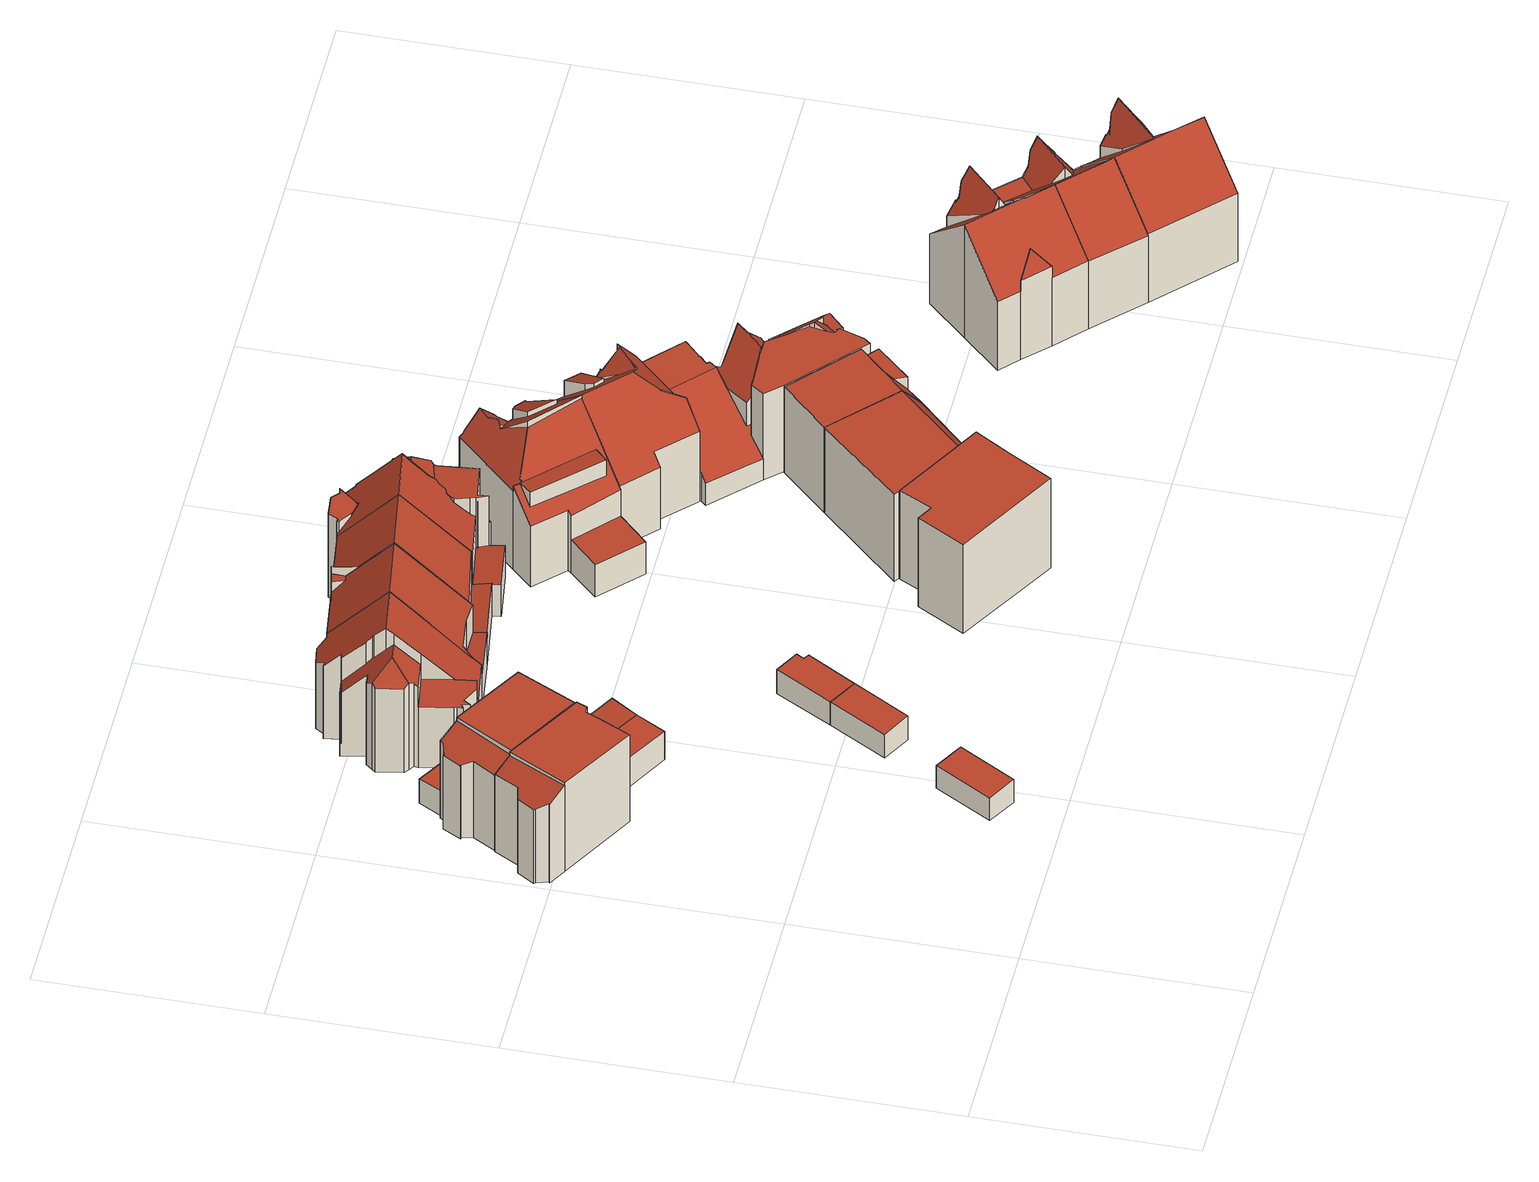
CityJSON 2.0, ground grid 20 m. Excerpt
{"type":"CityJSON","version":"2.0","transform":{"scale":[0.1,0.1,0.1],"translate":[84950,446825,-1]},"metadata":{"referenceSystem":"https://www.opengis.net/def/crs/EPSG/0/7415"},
"CityObjects":{
"building1":{"type":"Building","attributes":{"b3_bag_bag_overlap":0,"b3_dak_type":"horizontal","b3_h_dak_50p":2.47,"b3_h_dak_70p":2.49,"b3_h_dak_max":2.63,"b3_h_dak_min":2.4,"b3_h_maaiveld":-0.145,"b3_kas_warenhuis":false,"b3_mutatie_ahn3_ahn4":false,"b3_opp_buitenmuur":39.56,"b3_opp_dak_plat":18.01,"b3_opp_dak_schuin":0,"b3_opp_grond":18,"b3_opp_scheidingsmuur":7.8,"b3_reconstructie_onvolledig":false,"b3_rmse_lod12":0.0388,"b3_rmse_lod13":0.0388,"b3_rmse_lod22":0.0256,"b3_val3dity_lod12":"[]","b3_val3dity_lod13":"[]","b3_val3dity_lod22":"[]","b3_volume_lod12":47.41,"b3_volume_lod13":47.41,"b3_volume_lod22":47.39,"geconstateerd":false,"oorspronkelijkbouwjaar":2005,"status":"Pand in gebruik"},"children":["building1-1"]},
"building1-1":{"type":"BuildingPart","parents":["building1"],"geometry":[{"type":"Solid","lod":"2.2","boundaries":[[[[0,1,2,3]],[[4,2,1,5]],[[6,3,2,4]],[[7,0,3,6]],[[5,1,0,7]],[[5,7,6,4]]]],"semantics":{"surfaces":[{"type":"GroundSurface"},{"type":"WallSurface","on_footprint_edge":true},{"type":"RoofSurface"}],"values":[[0,1,1,1,1,2]]}}]},
"building2":{"type":"Building","attributes":{"b3_bag_bag_overlap":0,"b3_bouwlagen":3,"b3_dak_type":"slanted","b3_h_dak_50p":9.65,"b3_h_dak_70p":9.7,"b3_h_dak_max":9.97,"b3_h_dak_min":2.98,"b3_h_maaiveld":-0.189,"b3_kas_warenhuis":false,"b3_mutatie_ahn3_ahn4":false,"b3_opp_buitenmuur":151.2,"b3_opp_dak_plat":72.94,"b3_opp_dak_schuin":14.52,"b3_opp_grond":85.78,"b3_opp_scheidingsmuur":220.09,"b3_reconstructie_onvolledig":false,"b3_rmse_lod12":3.32,"b3_rmse_lod13":0.589,"b3_rmse_lod22":0.287,"b3_val3dity_lod12":"[]","b3_val3dity_lod13":"[]","b3_val3dity_lod22":"[]","b3_volume_lod12":848.36,"b3_volume_lod13":697.17,"b3_volume_lod22":683.44,"geconstateerd":false,"oorspronkelijkbouwjaar":1921,"status":"Pand in gebruik"},"children":["building2-1"]},
"building2-1":{"type":"BuildingPart","parents":["building2"],"geometry":[{"type":"Solid","lod":"2.2","boundaries":[[[[8,9,10,11,12,13,14,15,16,17,18,19,20,21,22,23]],[[24,8,23,25]],[[26,27,28,29]],[[30,31,32,33]],[[33,32,34,35]],[[36,14,13,28]],[[37,20,19,38]],[[27,21,20,37]],[[39,18,40]],[[38,19,18,39]],[[41,17,16,42]],[[40,18,17,41]],[[43,15,14,36]],[[42,16,15,43]],[[25,23,22,34]],[[35,34,22,21,27,26]],[[29,28,13,12,44]],[[45,11,10,46]],[[46,10,9,47]],[[44,12,11,45,48]],[[47,9,8,24]],[[48,45,31,30]],[[42,43,36,28,27,37,38,39,40,41]],[[48,30,33,35,26,29,44]],[[31,45,46,47,24,25,34,32]]]],"semantics":{"surfaces":[{"type":"GroundSurface"},{"type":"WallSurface","on_footprint_edge":true},{"type":"WallSurface","on_footprint_edge":false},{"type":"RoofSurface"}],"values":[[0,1,2,2,2,1,1,1,1,1,1,1,1,1,1,1,1,1,1,1,1,2,3,3,3]]}}]},
"building3":{"type":"Building","attributes":{"b3_bag_bag_overlap":0,"b3_bouwlagen":2,"b3_dak_type":"horizontal","b3_h_dak_50p":2.63,"b3_h_dak_70p":2.64,"b3_h_dak_max":2.81,"b3_h_dak_min":2.57,"b3_h_maaiveld":-0.11,"b3_kas_warenhuis":false,"b3_mutatie_ahn3_ahn4":false,"b3_opp_buitenmuur":21.42,"b3_opp_dak_plat":13.07,"b3_opp_dak_schuin":0,"b3_opp_grond":13.07,"b3_opp_scheidingsmuur":20.74,"b3_reconstructie_onvolledig":false,"b3_rmse_lod12":0.0299,"b3_rmse_lod13":0.0299,"b3_rmse_lod22":0.0233,"b3_val3dity_lod12":"[]","b3_val3dity_lod13":"[]","b3_val3dity_lod22":"[]","b3_volume_lod12":35.91,"b3_volume_lod13":35.91,"b3_volume_lod22":35.73,"geconstateerd":false,"oorspronkelijkbouwjaar":1963,"status":"Pand in gebruik"},"children":["building3-1"]},
"building3-1":{"type":"BuildingPart","parents":["building3"],"geometry":[{"type":"Solid","lod":"2.2","boundaries":[[[[49,50,51,52]],[[53,51,50,54]],[[55,52,51,53]],[[56,49,52,55]],[[54,50,49,56]],[[54,56,55,53]]]],"semantics":{"surfaces":[{"type":"GroundSurface"},{"type":"WallSurface","on_footprint_edge":true},{"type":"RoofSurface"}],"values":[[0,1,1,1,1,2]]}}]},
"building4":{"type":"Building","attributes":{"b3_bag_bag_overlap":0,"b3_bouwlagen":3,"b3_dak_type":"slanted","b3_h_dak_50p":9.64,"b3_h_dak_70p":9.72,"b3_h_dak_max":10.6,"b3_h_dak_min":2.01,"b3_h_maaiveld":-0.149,"b3_kas_warenhuis":false,"b3_mutatie_ahn3_ahn4":false,"b3_opp_buitenmuur":220.78,"b3_opp_dak_plat":82.31,"b3_opp_dak_schuin":15.68,"b3_opp_grond":87.92,"b3_opp_scheidingsmuur":144.87,"b3_reconstructie_onvolledig":false,"b3_rmse_lod12":3.61,"b3_rmse_lod13":0.524,"b3_rmse_lod22":0.246,"b3_val3dity_lod12":"[]","b3_val3dity_lod13":"[]","b3_val3dity_lod22":"[]","b3_volume_lod12":868.5,"b3_volume_lod13":704.23,"b3_volume_lod22":688.43,"geconstateerd":false,"oorspronkelijkbouwjaar":1931,"status":"Pand in gebruik"},"children":["building4-1"]},
"building4-1":{"type":"BuildingPart","parents":["building4"],"geometry":[{"type":"Solid","lod":"2.2","boundaries":[[[[57,58,59,60,61,62,63,64,65,66,67,68,69,70,71,72]],[[25,67,66,73]],[[73,66,65,74]],[[75,71,70,76]],[[76,70,69,77]],[[78,79,77,80]],[[74,65,64,81]],[[82,83,63,62,79,78]],[[84,61,60,85]],[[79,62,61,84]],[[85,60,59,86]],[[87,58,57,88]],[[86,59,58,87]],[[89,72,71,75]],[[88,57,72,89]],[[90,68,67,25]],[[80,77,69,68,90,91]],[[81,64,63,83]],[[91,90,83,82]],[[88,89,75,76,77,79,84,85,86,87]],[[91,82,78,80]],[[83,90,25,73,74,81]]]],"semantics":{"surfaces":[{"type":"GroundSurface"},{"type":"WallSurface","on_footprint_edge":true},{"type":"WallSurface","on_footprint_edge":false},{"type":"RoofSurface"}],"values":[[0,1,1,1,1,2,1,1,1,1,1,1,1,1,1,1,1,1,2,3,3,3]]}}]},
"building5":{"type":"Building","attributes":{"b3_bag_bag_overlap":0,"b3_dak_type":"horizontal","b3_h_dak_50p":2.46,"b3_h_dak_70p":2.48,"b3_h_dak_max":2.59,"b3_h_dak_min":2.33,"b3_h_maaiveld":-0.168,"b3_kas_warenhuis":false,"b3_mutatie_ahn3_ahn4":false,"b3_opp_buitenmuur":39.59,"b3_opp_dak_plat":18,"b3_opp_dak_schuin":0,"b3_opp_grond":18,"b3_opp_scheidingsmuur":7.85,"b3_reconstructie_onvolledig":false,"b3_rmse_lod12":0.0366,"b3_rmse_lod13":0.0366,"b3_rmse_lod22":0.0303,"b3_val3dity_lod12":"[]","b3_val3dity_lod13":"[]","b3_val3dity_lod22":"[]","b3_volume_lod12":47.59,"b3_volume_lod13":47.59,"b3_volume_lod22":47.47,"geconstateerd":false,"oorspronkelijkbouwjaar":2005,"status":"Pand in gebruik"},"children":["building5-1"]},
"building5-1":{"type":"BuildingPart","parents":["building5"],"geometry":[{"type":"Solid","lod":"2.2","boundaries":[[[[92,93,94,95]],[[96,94,93,97]],[[98,95,94,96]],[[99,92,95,98]],[[97,93,92,99]],[[97,99,98,96]]]],"semantics":{"surfaces":[{"type":"GroundSurface"},{"type":"WallSurface","on_footprint_edge":true},{"type":"RoofSurface"}],"values":[[0,1,1,1,1,2]]}}]},
"building6":{"type":"Building","attributes":{"b3_bag_bag_overlap":0,"b3_bouwlagen":3,"b3_dak_type":"slanted","b3_h_dak_50p":9.57,"b3_h_dak_70p":10.52,"b3_h_dak_max":13.34,"b3_h_dak_min":3.34,"b3_h_maaiveld":-0.002,"b3_kas_warenhuis":false,"b3_mutatie_ahn3_ahn4":false,"b3_opp_buitenmuur":246.72,"b3_opp_dak_plat":6.9,"b3_opp_dak_schuin":120.16,"b3_opp_grond":95.21,"b3_opp_scheidingsmuur":139.61,"b3_reconstructie_onvolledig":false,"b3_rmse_lod12":3.11,"b3_rmse_lod13":2.12,"b3_rmse_lod22":0.609,"b3_val3dity_lod12":"[]","b3_val3dity_lod13":"[]","b3_val3dity_lod22":"[]","b3_volume_lod12":1015.79,"b3_volume_lod13":977.11,"b3_volume_lod22":858.1,"geconstateerd":false,"oorspronkelijkbouwjaar":1916,"status":"Pand in gebruik"},"children":["building6-1"]},
"building6-1":{"type":"BuildingPart","parents":["building6"],"geometry":[{"type":"Solid","lod":"2.2","boundaries":[[[[100,101,102,103,104,105,106,107,108,109,110,111,112,113,114,115,116,117,118,119,120,121,122,123,124]],[[125,126,127,128]],[[126,115,114,129]],[[130,131,132,133]],[[134,116,115,126,125]],[[129,114,113,135]],[[135,113,112,136]],[[137,111,110,138]],[[138,110,109,139]],[[139,109,108,140]],[[141,142,143,144]],[[145,146,142,141,147]],[[148,105,104,149]],[[149,104,103,150]],[[151,102,101,152]],[[153,120,119,154]],[[155,121,120,153]],[[154,119,118,156]],[[157,122,121,155]],[[158,117,116,134]],[[156,118,117,158]],[[159,123,122,157]],[[144,143,100,124,160]],[[160,124,123,159]],[[161,162,131,130]],[[163,164,165,166]],[[166,165,146,145]],[[140,108,107,167]],[[167,107,106,168,169]],[[150,103,102,151]],[[133,132,170,171]],[[128,127,172,173]],[[173,172,162,161]],[[136,112,111,137]],[[168,106,105,148,174]],[[169,168,175,170]],[[176,177,164,163]],[[152,101,100,143]],[[174,148,178,179]],[[171,170,175,180]],[[147,141,180]],[[181,182,177,176]],[[179,178,182,181]],[[173,161,130,159,157,155,153,154,156,158,134,125,128]],[[136,137,183,132,131,162,172,127,126,129,135]],[[140,183,137,138,139]],[[169,170,132,183,140,167]],[[171,180,141,144,160,159,130,133]],[[179,181,176,163,166,145,147,180,175,168,174]],[[182,178,148,149,150,151,152,143,142,146,165,164,177]]]],"semantics":{"surfaces":[{"type":"GroundSurface"},{"type":"WallSurface","on_footprint_edge":false},{"type":"WallSurface","on_footprint_edge":true},{"type":"RoofSurface"}],"values":[[0,1,2,1,2,2,2,2,2,2,1,1,2,2,2,2,2,2,2,2,2,2,2,2,1,1,1,2,2,2,1,1,1,2,2,1,1,2,1,1,1,1,1,3,3,3,3,3,3,3]]}}]},
"building7":{"type":"Building","attributes":{"b3_bag_bag_overlap":0,"b3_dak_type":"multiple horizontal","b3_h_dak_50p":2.47,"b3_h_dak_70p":2.48,"b3_h_dak_max":2.58,"b3_h_dak_min":-0.1,"b3_h_maaiveld":-0.182,"b3_kas_warenhuis":false,"b3_mutatie_ahn3_ahn4":false,"b3_opp_buitenmuur":39.74,"b3_opp_dak_plat":16.77,"b3_opp_dak_schuin":0.45,"b3_opp_grond":18,"b3_opp_scheidingsmuur":7.85,"b3_reconstructie_onvolledig":false,"b3_rmse_lod12":0.599,"b3_rmse_lod13":0.599,"b3_rmse_lod22":0.174,"b3_val3dity_lod12":"[]","b3_val3dity_lod13":"[]","b3_val3dity_lod22":"[]","b3_volume_lod12":47.88,"b3_volume_lod13":47.88,"b3_volume_lod22":46.65,"geconstateerd":false,"oorspronkelijkbouwjaar":2005,"status":"Pand in gebruik"},"children":["building7-1"]},
"building7-1":{"type":"BuildingPart","parents":["building7"],"geometry":[{"type":"Solid","lod":"2.2","boundaries":[[[[184,185,186,93,92,187]],[[188,185,184,189]],[[190,191,189,192]],[[193,187,92,99]],[[99,92,93,97]],[[192,189,184,187,193]],[[97,93,186,194,195]],[[195,194,191,190]],[[194,186,185,188]],[[195,190,192,193,99,97]],[[194,188,189,191]]]],"semantics":{"surfaces":[{"type":"GroundSurface"},{"type":"WallSurface","on_footprint_edge":true},{"type":"WallSurface","on_footprint_edge":false},{"type":"RoofSurface"}],"values":[[0,1,2,1,1,1,1,2,1,3,3]]}}]},
"building8":{"type":"Building","attributes":{"b3_bag_bag_overlap":0,"b3_bouwlagen":3,"b3_dak_type":"slanted","b3_h_dak_50p":10.05,"b3_h_dak_70p":11.26,"b3_h_dak_max":13.14,"b3_h_dak_min":3.37,"b3_h_maaiveld":-0.002,"b3_kas_warenhuis":false,"b3_mutatie_ahn3_ahn4":false,"b3_opp_buitenmuur":95.47,"b3_opp_dak_plat":0.96,"b3_opp_dak_schuin":101.26,"b3_opp_grond":78.01,"b3_opp_scheidingsmuur":248.31,"b3_reconstructie_onvolledig":false,"b3_rmse_lod12":2.74,"b3_rmse_lod13":1.81,"b3_rmse_lod22":0.207,"b3_val3dity_lod12":"[]","b3_val3dity_lod13":"[]","b3_val3dity_lod22":"[]","b3_volume_lod12":888.05,"b3_volume_lod13":826.09,"b3_volume_lod22":741.44,"geconstateerd":false,"oorspronkelijkbouwjaar":1916,"status":"Pand in gebruik"},"children":["building8-1"]},
"building8-1":{"type":"BuildingPart","parents":["building8"],"geometry":[{"type":"Solid","lod":"2.2","boundaries":[[[[196,197,198,199,124,200,123,122,201,202]],[[203,124,199,204]],[[204,199,198,205]],[[206,207,205,208]],[[209,201,122,210]],[[211,202,201,209,212]],[[208,205,198,197,213]],[[210,122,123,159]],[[159,123,200,214,215]],[[216,196,202,211]],[[217,218,207,206]],[[212,209,219]],[[214,200,124,203]],[[215,214,218,217]],[[213,197,196,216]],[[212,219,216,211]],[[215,217,206,208,213,159]],[[218,214,203,204,205,207]],[[213,216,219,209,210,159]]]],"semantics":{"surfaces":[{"type":"GroundSurface"},{"type":"WallSurface","on_footprint_edge":true},{"type":"WallSurface","on_footprint_edge":false},{"type":"RoofSurface"}],"values":[[0,1,1,2,1,1,1,1,1,1,2,2,1,2,1,3,3,3,3]]}}]},
"building9":{"type":"Building","attributes":{"b3_bag_bag_overlap":0,"b3_bouwlagen":3,"b3_dak_type":"slanted","b3_h_dak_50p":10.13,"b3_h_dak_70p":11.26,"b3_h_dak_max":13.21,"b3_h_dak_min":3.41,"b3_h_maaiveld":0.02,"b3_kas_warenhuis":false,"b3_mutatie_ahn3_ahn4":false,"b3_opp_buitenmuur":95.47,"b3_opp_dak_plat":0,"b3_opp_dak_schuin":105.65,"b3_opp_grond":77.66,"b3_opp_scheidingsmuur":245.27,"b3_reconstructie_onvolledig":false,"b3_rmse_lod12":2.9,"b3_rmse_lod13":1.82,"b3_rmse_lod22":0.111,"b3_val3dity_lod12":"[]","b3_val3dity_lod13":"[]","b3_val3dity_lod22":"[]","b3_volume_lod12":879.9,"b3_volume_lod13":813.3,"b3_volume_lod22":736.13,"geconstateerd":false,"oorspronkelijkbouwjaar":1916,"status":"Pand in gebruik"},"children":["building9-1"]},
"building9-1":{"type":"BuildingPart","parents":["building9"],"geometry":[{"type":"Solid","lod":"2.2","boundaries":[[[[199,220,197,221,202,222,223,224,225,226,227]],[[228,229,230,231]],[[232,197,220,229,228]],[[231,230,225,224,233]],[[234,226,225,230]],[[235,202,221,236]],[[204,199,227,237]],[[237,227,226,234]],[[238,239,222,202,235]],[[239,238,240]],[[241,223,222,239]],[[233,224,223,241]],[[229,220,199,204]],[[236,221,197,232]],[[236,240,238,235]],[[229,204,237,234,230]],[[233,232,228,231]],[[236,232,233,241,239,240]]]],"semantics":{"surfaces":[{"type":"GroundSurface"},{"type":"WallSurface","on_footprint_edge":false},{"type":"WallSurface","on_footprint_edge":true},{"type":"RoofSurface"}],"values":[[0,1,2,2,2,2,2,2,2,1,2,2,2,2,3,3,3,3]]}}]},
"building10":{"type":"Building","attributes":{"b3_bag_bag_overlap":0,"b3_bouwlagen":3,"b3_dak_type":"multiple horizontal","b3_h_dak_50p":9.78,"b3_h_dak_70p":9.8,"b3_h_dak_max":10.88,"b3_h_dak_min":6.39,"b3_h_maaiveld":-0.318,"b3_kas_warenhuis":false,"b3_mutatie_ahn3_ahn4":false,"b3_opp_buitenmuur":192.86,"b3_opp_dak_plat":87.29,"b3_opp_dak_schuin":0,"b3_opp_grond":87.29,"b3_opp_scheidingsmuur":200.1,"b3_reconstructie_onvolledig":false,"b3_rmse_lod12":0.389,"b3_rmse_lod13":0.389,"b3_rmse_lod22":0.384,"b3_val3dity_lod12":"[]","b3_val3dity_lod13":"[]","b3_val3dity_lod22":"[]","b3_volume_lod12":883.1,"b3_volume_lod13":883.1,"b3_volume_lod22":881.46,"geconstateerd":false,"oorspronkelijkbouwjaar":1921,"status":"Pand in gebruik"},"children":["building10-1"]},
"building10-1":{"type":"BuildingPart","parents":["building10"],"geometry":[{"type":"Solid","lod":"2.2","boundaries":[[[[242,243,244,245,246,247,248]],[[249,248,247,250]],[[251,246,245,252]],[[253,243,242,254]],[[255,244,243,253]],[[250,247,246,251]],[[252,245,244,255]],[[254,242,248,249]],[[254,249,250,251,252,255,253]]]],"semantics":{"surfaces":[{"type":"GroundSurface"},{"type":"WallSurface","on_footprint_edge":true},{"type":"RoofSurface"}],"values":[[0,1,1,1,1,1,1,1,2]]}}]},
"building11":{"type":"Building","attributes":{"b3_bag_bag_overlap":0,"b3_bouwlagen":3,"b3_dak_type":"slanted","b3_h_dak_50p":9.78,"b3_h_dak_70p":10.79,"b3_h_dak_max":13.19,"b3_h_dak_min":3.44,"b3_h_maaiveld":0.013,"b3_kas_warenhuis":false,"b3_mutatie_ahn3_ahn4":false,"b3_opp_buitenmuur":278.41,"b3_opp_dak_plat":18.34,"b3_opp_dak_schuin":115.74,"b3_opp_grond":98.51,"b3_opp_scheidingsmuur":126.95,"b3_reconstructie_onvolledig":false,"b3_rmse_lod12":2.26,"b3_rmse_lod13":1.62,"b3_rmse_lod22":0.128,"b3_val3dity_lod12":"[]","b3_val3dity_lod13":"[]","b3_val3dity_lod22":"[]","b3_volume_lod12":1061.71,"b3_volume_lod13":985.6,"b3_volume_lod22":918.47,"geconstateerd":false,"oorspronkelijkbouwjaar":1916,"status":"Pand in gebruik"},"children":["building11-1"]},
"building11-1":{"type":"BuildingPart","parents":["building11"],"geometry":[{"type":"Solid","lod":"2.2","boundaries":[[[[256,257,258,259,260,261,262,227,226,263,224,223,264,265,266,267,268,269,270,271,272,273,274,275,276,277,278,279]],[[280,227,262,281]],[[282,226,227,280]],[[283,278,277,284]],[[233,224,263,285,286]],[[281,262,261,287]],[[286,285,288,289]],[[290,291,289,292]],[[292,289,288,293,294]],[[294,293,260,259,295]],[[296,256,279,297]],[[298,299,300,301]],[[302,275,274,303]],[[304,276,275,302]],[[305,306,307]],[[308,309,307]],[[303,274,273,310]],[[311,312,313,314]],[[314,313,272,271,315]],[[315,271,270,316]],[[316,270,269,317]],[[318,266,265,319]],[[320,267,266,318]],[[321,264,223,241]],[[285,263,226,282]],[[310,273,272,313]],[[241,223,224,233]],[[322,323,291,290]],[[324,258,257,325]],[[326,327,312,311]],[[328,329,330,331]],[[331,330,332,333]],[[306,305,334]],[[335,321,336,337]],[[319,265,264,321,335]],[[338,317,339]],[[284,277,276,304]],[[340,268,267,320]],[[339,317,269,268,340]],[[301,300,327,326]],[[341,342,343]],[[323,322,343]],[[333,332,299,298]],[[337,336,309,308]],[[297,279,278,283]],[[342,341,329,328]],[[287,261,260,293]],[[295,259,258,324]],[[325,257,256,296]],[[337,308,307,306,334,338,339,340,320,318,319,335]],[[309,336,321,241,233,311,314,315,316,317,338,334,305,307]],[[344,304,302,303,310,313,312,327]],[[297,283,284,304,344]],[[342,328,331,333,298,301,326,311,233,286,289,291,323,343]],[[287,293,288,285,282,280,281]],[[296,299,332,330,329,341,343,322,290,292,294,295,324,325]],[[299,296,297,344,327,300]]]],"semantics":{"surfaces":[{"type":"GroundSurface"},{"type":"WallSurface","on_footprint_edge":true},{"type":"WallSurface","on_footprint_edge":false},{"type":"RoofSurface"}],"values":[[0,1,1,1,1,1,2,2,2,1,1,2,1,1,2,2,1,2,1,1,1,1,1,1,1,1,1,2,1,2,2,2,2,2,1,2,1,1,1,2,2,2,2,2,1,2,1,1,1,3,3,3,3,3,3,3,3]]}}]},
"building12":{"type":"Building","attributes":{"b3_bag_bag_overlap":0,"b3_bouwlagen":3,"b3_dak_type":"slanted","b3_h_dak_50p":9.43,"b3_h_dak_70p":9.46,"b3_h_dak_max":10.77,"b3_h_dak_min":7.04,"b3_h_maaiveld":-0.282,"b3_kas_warenhuis":false,"b3_mutatie_ahn3_ahn4":false,"b3_opp_buitenmuur":168.61,"b3_opp_dak_plat":74.26,"b3_opp_dak_schuin":14.11,"b3_opp_grond":90.42,"b3_opp_scheidingsmuur":181.5,"b3_reconstructie_onvolledig":false,"b3_rmse_lod12":0.496,"b3_rmse_lod13":0.496,"b3_rmse_lod22":0.184,"b3_val3dity_lod12":"[]","b3_val3dity_lod13":"[]","b3_val3dity_lod22":"[]","b3_volume_lod12":881.1,"b3_volume_lod13":881.1,"b3_volume_lod22":860.22,"geconstateerd":false,"oorspronkelijkbouwjaar":1921,"status":"Pand in gebruik"},"children":["building12-1"]},
"building12-1":{"type":"BuildingPart","parents":["building12"],"geometry":[{"type":"Solid","lod":"2.2","boundaries":[[[[243,345,346,347,348,349,350,351,244,352]],[[353,244,351,354]],[[354,351,350,355]],[[356,345,243,357]],[[357,243,352,358]],[[358,352,244,353]],[[359,346,345,356]],[[360,348,347,361]],[[361,347,346,359]],[[362,349,348,360]],[[355,350,349,362]],[[361,359,356,357,358,360]],[[355,362,360,358,353,354]]]],"semantics":{"surfaces":[{"type":"GroundSurface"},{"type":"WallSurface","on_footprint_edge":true},{"type":"RoofSurface"}],"values":[[0,1,1,1,1,1,1,1,1,1,1,2,2]]}}]},
"building13":{"type":"Building","attributes":{"b3_bag_bag_overlap":0,"b3_bouwlagen":3,"b3_dak_type":"slanted","b3_h_dak_50p":9.52,"b3_h_dak_70p":10.51,"b3_h_dak_max":12.58,"b3_h_dak_min":3.3,"b3_h_maaiveld":-0.087,"b3_kas_warenhuis":false,"b3_mutatie_ahn3_ahn4":false,"b3_opp_buitenmuur":280.85,"b3_opp_dak_plat":31.29,"b3_opp_dak_schuin":146.86,"b3_opp_grond":117.12,"b3_opp_scheidingsmuur":119.32,"b3_reconstructie_onvolledig":false,"b3_rmse_lod12":3.19,"b3_rmse_lod13":1.34,"b3_rmse_lod22":0.0849,"b3_val3dity_lod12":"[]","b3_val3dity_lod13":"[]","b3_val3dity_lod22":"[]","b3_volume_lod12":1239.31,"b3_volume_lod13":1124.32,"b3_volume_lod22":1046.1,"geconstateerd":false,"oorspronkelijkbouwjaar":1915,"status":"Pand in gebruik"},"children":["building13-1"]},
"building13-1":{"type":"BuildingPart","parents":["building13"],"geometry":[{"type":"Solid","lod":"2.2","boundaries":[[[[363,364,365,366,367,368,369,370,371,372,373,374,375,376,377,378,379,380,381]],[[382,383,384,385]],[[386,382,387]],[[388,389,364,363,390]],[[391,392,393,394]],[[395,366,365,396]],[[397,369,368,398]],[[390,363,381,399]],[[400,401,402,403]],[[385,384,404]],[[405,406,371,370,407,408]],[[409,410,411,412]],[[413,375,374,411]],[[414,376,375,413]],[[412,411,374,373,415]],[[410,377,376,414]],[[416,417,380,379,418]],[[419,367,366,395]],[[420,421,422,423]],[[398,368,367,419,424]],[[403,402,383,382,386]],[[407,370,369,397]],[[394,393,425]],[[426,378,377,410,409]],[[427,428,429]],[[430,431,432]],[[392,391,433]],[[417,416,430]],[[424,419,434,435]],[[435,434,389,388]],[[396,365,364,389]],[[432,431,436]],[[423,422,437,438]],[[408,407,421,420]],[[428,439,440]],[[401,400,440]],[[441,415,373,372,442]],[[399,381,380,417]],[[438,437,443,444]],[[444,443,406,405]],[[442,372,371,406]],[[418,379,378,426]],[[439,428,427,415,441]],[[410,414,413,411]],[[430,433,391,394,425,445,431]],[[435,387,382,385,404,397,398,424]],[[396,389,434,419,395]],[[399,417,430,432,436,429,428,440,400,403,386,387,435,388,390]],[[444,405,408,420,423,438]],[[439,441,442,406,443,437,422,421,407,397,404,384,383,402,401,440]],[[415,427,429,436,431,445,425,393,392,433,430,416,418,426,409,412]]]],"semantics":{"surfaces":[{"type":"GroundSurface"},{"type":"WallSurface","on_footprint_edge":false},{"type":"WallSurface","on_footprint_edge":true},{"type":"RoofSurface"}],"values":[[0,1,1,2,1,2,2,2,1,1,2,1,2,2,2,2,2,2,1,2,1,2,1,2,1,1,1,1,1,1,2,1,1,1,1,1,2,2,1,1,2,2,1,3,3,3,3,3,3,3,3]]}}]},
"building14":{"type":"Building","attributes":{"b3_bag_bag_overlap":0,"b3_dak_type":"horizontal","b3_h_dak_50p":2.69,"b3_h_dak_70p":2.7,"b3_h_dak_max":2.78,"b3_h_dak_min":2.6,"b3_h_maaiveld":-0.038,"b3_kas_warenhuis":false,"b3_mutatie_ahn3_ahn4":false,"b3_opp_buitenmuur":20.05,"b3_opp_dak_plat":11.59,"b3_opp_dak_schuin":0,"b3_opp_grond":11.59,"b3_opp_scheidingsmuur":18,"b3_reconstructie_onvolledig":false,"b3_rmse_lod12":0.025,"b3_rmse_lod13":0.025,"b3_rmse_lod22":0.0224,"b3_val3dity_lod12":"[]","b3_val3dity_lod13":"[]","b3_val3dity_lod22":"[]","b3_volume_lod12":31.68,"b3_volume_lod13":31.68,"b3_volume_lod22":31.6,"geconstateerd":false,"oorspronkelijkbouwjaar":1916,"status":"Pand in gebruik"},"children":["building14-1"]},
"building14-1":{"type":"BuildingPart","parents":["building14"],"geometry":[{"type":"Solid","lod":"2.2","boundaries":[[[[446,447,258,448,449]],[[450,258,447,451]],[[452,448,258,450]],[[453,446,449,454]],[[454,449,448,452]],[[451,447,446,453]],[[451,453,454,452,450]]]],"semantics":{"surfaces":[{"type":"GroundSurface"},{"type":"WallSurface","on_footprint_edge":true},{"type":"RoofSurface"}],"values":[[0,1,1,1,1,1,2]]}}]},
"building15":{"type":"Building","attributes":{"b3_bag_bag_overlap":0,"b3_bouwlagen":3,"b3_dak_type":"slanted","b3_h_dak_50p":10.16,"b3_h_dak_70p":10.83,"b3_h_dak_max":12.58,"b3_h_dak_min":6.71,"b3_h_maaiveld":-0.169,"b3_kas_warenhuis":false,"b3_mutatie_ahn3_ahn4":false,"b3_opp_buitenmuur":193.9,"b3_opp_dak_plat":0,"b3_opp_dak_schuin":130.49,"b3_opp_grond":90.28,"b3_opp_scheidingsmuur":171.62,"b3_reconstructie_onvolledig":false,"b3_rmse_lod12":1.61,"b3_rmse_lod13":1.61,"b3_rmse_lod22":0.144,"b3_val3dity_lod12":"[]","b3_val3dity_lod13":"[]","b3_val3dity_lod22":"[]","b3_volume_lod12":989.81,"b3_volume_lod13":989.81,"b3_volume_lod22":919.05,"geconstateerd":false,"oorspronkelijkbouwjaar":1915,"status":"Pand in gebruik"},"children":["building15-1"]},
"building15-1":{"type":"BuildingPart","parents":["building15"],"geometry":[{"type":"Solid","lod":"2.2","boundaries":[[[[455,456,457,458,459,460,461,462,463,464,465,466,467,468,469,470,471,472,473,474]],[[475,470,469,476]],[[477,471,470,475]],[[478,455,474,442]],[[479,480,481,482]],[[483,472,471,477]],[[476,469,468,484,485]],[[485,484,486]],[[487,473,472,483]],[[488,489,462,461,490]],[[490,461,460,491]],[[484,468,467,492]],[[493,494,495,496]],[[491,460,459,497,498]],[[497,459,458,499]],[[496,495,489,488]],[[500,463,462,489]],[[501,465,464,502,503]],[[504,457,456,505]],[[506,507,505,508]],[[499,458,457,504]],[[492,467,466,509]],[[510,511,512]],[[511,510,513]],[[514,515,494,493]],[[509,466,465,501]],[[502,464,463,500]],[[503,502,515,514]],[[442,474,473,487]],[[498,497,516]],[[482,481,507,506]],[[517,478,480,479]],[[508,505,456,455,478,517]],[[486,518,487,483,477,475,476,485]],[[515,502,500,489,495,494]],[[512,518,486,484,492,509,501,503,514,493,513,510]],[[498,516,511,513,493,496,488,490,491]],[[480,478,442,487,518,512,511,516,497,499,504,505,507,481]],[[508,517,479,482,506]]]],"semantics":{"surfaces":[{"type":"GroundSurface"},{"type":"WallSurface","on_footprint_edge":true},{"type":"WallSurface","on_footprint_edge":false},{"type":"RoofSurface"}],"values":[[0,1,1,1,2,1,1,2,1,1,1,1,2,1,1,2,1,1,1,2,1,1,2,2,2,1,1,2,1,2,2,2,1,3,3,3,3,3,3]]}}]},
"building16":{"type":"Building","attributes":{"b3_bag_bag_overlap":0,"b3_bouwlagen":3,"b3_dak_type":"slanted","b3_h_dak_50p":9.38,"b3_h_dak_70p":9.41,"b3_h_dak_max":9.62,"b3_h_dak_min":7.12,"b3_h_maaiveld":-0.256,"b3_kas_warenhuis":false,"b3_mutatie_ahn3_ahn4":false,"b3_opp_buitenmuur":121.51,"b3_opp_dak_plat":54.18,"b3_opp_dak_schuin":6.84,"b3_opp_grond":58.38,"b3_opp_scheidingsmuur":174.3,"b3_reconstructie_onvolledig":false,"b3_rmse_lod12":0.431,"b3_rmse_lod13":0.431,"b3_rmse_lod22":0.0662,"b3_val3dity_lod12":"[]","b3_val3dity_lod13":"[]","b3_val3dity_lod22":"[]","b3_volume_lod12":564.36,"b3_volume_lod13":564.36,"b3_volume_lod22":552.91,"geconstateerd":false,"oorspronkelijkbouwjaar":1921,"status":"Pand in gebruik"},"children":["building16-1"]},
"building16-1":{"type":"BuildingPart","parents":["building16"],"geometry":[{"type":"Solid","lod":"2.2","boundaries":[[[[348,347,519,520,521,522,349]],[[523,524,522,521,525]],[[361,347,348,360]],[[526,519,347,361]],[[360,348,349,362]],[[527,528,529,530]],[[530,529,520,519,526]],[[524,523,531]],[[528,527,531]],[[362,349,522,524]],[[525,521,520,529]],[[530,526,361,360,527]],[[362,524,531,527,360]],[[525,529,528,531,523]]]],"semantics":{"surfaces":[{"type":"GroundSurface"},{"type":"WallSurface","on_footprint_edge":true},{"type":"WallSurface","on_footprint_edge":false},{"type":"RoofSurface"}],"values":[[0,1,1,1,1,2,1,2,2,1,1,3,3,3]]}}]},
"building17":{"type":"Building","attributes":{"b3_bag_bag_overlap":0,"b3_bouwlagen":3,"b3_dak_type":"slanted","b3_h_dak_50p":8.45,"b3_h_dak_70p":9.51,"b3_h_dak_max":10.08,"b3_h_dak_min":2.24,"b3_h_maaiveld":-0.188,"b3_kas_warenhuis":false,"b3_mutatie_ahn3_ahn4":false,"b3_opp_buitenmuur":355.26,"b3_opp_dak_plat":74.18,"b3_opp_dak_schuin":95.44,"b3_opp_grond":140.13,"b3_opp_scheidingsmuur":113.47,"b3_reconstructie_onvolledig":false,"b3_rmse_lod12":2.76,"b3_rmse_lod13":1.21,"b3_rmse_lod22":0.176,"b3_val3dity_lod12":"[]","b3_val3dity_lod13":"[]","b3_val3dity_lod22":"[]","b3_volume_lod12":1358.06,"b3_volume_lod13":1203.73,"b3_volume_lod22":1103.74,"geconstateerd":false,"oorspronkelijkbouwjaar":1926,"status":"Pand in gebruik"},"children":["building17-1"]},
"building17-1":{"type":"BuildingPart","parents":["building17"],"geometry":[{"type":"Solid","lod":"2.2","boundaries":[[[[532,533,534,535,536,537,538,539,540,541,469,542,543,544,545,546,547,548,549,550,551,552,553,554]],[[555,556,557,558]],[[559,548,547,560]],[[561,549,548,559]],[[562,546,545,563]],[[564,554,553,565]],[[563,545,544,566]],[[566,544,543,567]],[[568,542,469,569]],[[569,469,541,570]],[[570,541,540,571]],[[571,540,539,557]],[[572,537,536,573,574]],[[575,576,577]],[[578,579,580]],[[581,552,551,582]],[[565,553,552,581]],[[583,584,582,585]],[[579,578,535,534,586]],[[587,588,589]],[[590,591,589]],[[592,593,594]],[[595,596,594]],[[597,598,599,600]],[[601,602,603,604,605]],[[567,543,542,568]],[[593,592,606,556,555]],[[558,557,539,538,607]],[[608,609,610]],[[596,595,610]],[[588,587,611,609,608]],[[602,601,612]],[[611,587,612]],[[600,599,603,602]],[[586,534,533,613]],[[576,614,615]],[[614,576,575,616]],[[574,573,617,618]],[[573,536,535,578]],[[619,620,621]],[[622,623,621]],[[620,619,606,592]],[[623,622,624,625]],[[625,624,626,627]],[[627,626,550,549,561]],[[585,582,551,550,626]],[[560,547,546,562]],[[607,538,537,572]],[[618,617,628,629]],[[630,631,632]],[[629,628,632]],[[598,532,554,564]],[[591,590,631,630]],[[605,604,633,634]],[[634,633,584,583]],[[613,533,532,598,597]],[[611,612,601,605,596,610,609]],[[616,575,577,580,579,586]],[[606,619,621,623,568,569,570,571,557,556]],[[560,562,563,566,567,568,623,625,627,561,559]],[[634,583,585,626,624,622,621,620,592,594,596,605]],[[631,590,589,588,608,610,595,594,593,555,558,607,572,574,618,629,632]],[[615,630,632,628,617,573,578,580,577,576]],[[584,633,604,603,599,598,564,565,581,582]],[[613,597,600,602,612,587,589,591,630,615,614,616,586]]]],"semantics":{"surfaces":[{"type":"GroundSurface"},{"type":"WallSurface","on_footprint_edge":false},{"type":"WallSurface","on_footprint_edge":true},{"type":"RoofSurface"}],"values":[[0,1,2,2,2,2,2,2,2,2,2,2,2,1,1,2,2,1,2,1,1,1,1,1,1,2,1,2,1,1,1,1,1,1,2,1,1,1,2,1,1,1,1,1,2,2,2,2,1,1,1,2,1,1,1,2,3,3,3,3,3,3,3,3,3]]}}]},
"building18":{"type":"Building","attributes":{"b3_bag_bag_overlap":0,"b3_bouwlagen":3,"b3_dak_type":"slanted","b3_h_dak_50p":10.46,"b3_h_dak_70p":11.35,"b3_h_dak_max":13.08,"b3_h_dak_min":7.45,"b3_h_maaiveld":-0.185,"b3_kas_warenhuis":false,"b3_mutatie_ahn3_ahn4":false,"b3_opp_buitenmuur":253.52,"b3_opp_dak_plat":0,"b3_opp_dak_schuin":117.68,"b3_opp_grond":76.92,"b3_opp_scheidingsmuur":139.06,"b3_reconstructie_onvolledig":false,"b3_rmse_lod12":1.62,"b3_rmse_lod13":1.62,"b3_rmse_lod22":0.162,"b3_val3dity_lod12":"[]","b3_val3dity_lod13":"[]","b3_val3dity_lod22":"[]","b3_volume_lod12":882.91,"b3_volume_lod13":882.91,"b3_volume_lod22":812.7,"geconstateerd":false,"oorspronkelijkbouwjaar":1923,"status":"Pand in gebruik"},"children":["building18-1"]},
"building18-1":{"type":"BuildingPart","parents":["building18"],"geometry":[{"type":"Solid","lod":"2.2","boundaries":[[[[635,636,637,638,639,640,641,642,643,644,645,646,647,648,649,650,651,652,653]],[[654,649,648,655]],[[655,648,647,656]],[[657,658,659]],[[658,657,660,661]],[[662,641,640,663]],[[664,642,641,662]],[[665,644,643,666]],[[666,643,642,664]],[[656,647,646,667]],[[668,639,638,669]],[[663,640,639,668]],[[670,635,653,671]],[[669,638,637,672]],[[673,674,675,676]],[[677,650,649,654]],[[667,646,645,678,679]],[[676,675,651,650,677,680]],[[681,652,651,675]],[[678,645,644,665]],[[671,653,652,681]],[[680,677,674,673]],[[679,678,682]],[[661,660,682]],[[683,684,685]],[[672,637,636,684,683]],[[684,636,635,670]],[[680,673,676]],[[674,677,654,655,656,667,671,681,675]],[[661,682,678,665,666,664,662]],[[672,683,685,659,658,661,662,663,668,669]],[[684,670,671,667,679,682,660,657,659,685]]]],"semantics":{"surfaces":[{"type":"GroundSurface"},{"type":"WallSurface","on_footprint_edge":true},{"type":"WallSurface","on_footprint_edge":false},{"type":"RoofSurface"}],"values":[[0,1,1,2,2,1,1,1,1,1,1,1,1,1,2,1,1,1,1,1,1,2,2,2,2,1,1,3,3,3,3,3]]}}]},
"building19":{"type":"Building","attributes":{"b3_bag_bag_overlap":0,"b3_bouwlagen":4,"b3_dak_type":"slanted","b3_h_dak_50p":10.4,"b3_h_dak_70p":11.28,"b3_h_dak_max":12.72,"b3_h_dak_min":7.39,"b3_h_maaiveld":-0.229,"b3_kas_warenhuis":false,"b3_mutatie_ahn3_ahn4":false,"b3_opp_buitenmuur":148.63,"b3_opp_dak_plat":0,"b3_opp_dak_schuin":122.57,"b3_opp_grond":75.88,"b3_opp_scheidingsmuur":238.59,"b3_reconstructie_onvolledig":false,"b3_rmse_lod12":1.56,"b3_rmse_lod13":1.56,"b3_rmse_lod22":0.146,"b3_val3dity_lod12":"[]","b3_val3dity_lod13":"[]","b3_val3dity_lod22":"[]","b3_volume_lod12":871.54,"b3_volume_lod13":871.54,"b3_volume_lod22":802.03,"geconstateerd":false,"oorspronkelijkbouwjaar":1922,"status":"Pand in gebruik"},"children":["building19-1"]},
"building19-1":{"type":"BuildingPart","parents":["building19"],"geometry":[{"type":"Solid","lod":"2.2","boundaries":[[[[686,644,687,688,689,690,691,692,693,694,695,696,697,698,699,649,648,646]],[[700,693,692,701]],[[655,702,703]],[[704,705,703]],[[706,707,708]],[[709,649,699,710]],[[711,694,693,700]],[[701,692,691,712]],[[713,695,694,711]],[[714,696,695,713]],[[712,691,690,715]],[[716,689,688,717]],[[715,690,689,716]],[[702,648,649,709]],[[718,687,644,665]],[[719,646,648,702,655]],[[707,706,720]],[[721,686,646,719]],[[705,698,697,722]],[[722,697,696,714]],[[717,688,687,718]],[[665,644,686,721]],[[710,699,698,705,704]],[[723,714,713,711,700,701,712,715,706,708]],[[718,724,720,706,715,716,717]],[[721,724,718,665]],[[724,721,719,655,703,705,722,714,723,708,707,720]],[[710,704,703,702,709]]]],"semantics":{"surfaces":[{"type":"GroundSurface"},{"type":"WallSurface","on_footprint_edge":true},{"type":"WallSurface","on_footprint_edge":false},{"type":"RoofSurface"}],"values":[[0,1,2,2,2,1,1,1,1,1,1,1,1,1,1,1,2,1,1,1,1,1,1,3,3,3,3,3]]}}]},
"building20":{"type":"Building","attributes":{"b3_bag_bag_overlap":0,"b3_bouwlagen":4,"b3_dak_type":"slanted","b3_h_dak_50p":10.34,"b3_h_dak_70p":11.19,"b3_h_dak_max":12.55,"b3_h_dak_min":7.45,"b3_h_maaiveld":-0.206,"b3_kas_warenhuis":false,"b3_mutatie_ahn3_ahn4":false,"b3_opp_buitenmuur":142.31,"b3_opp_dak_plat":0,"b3_opp_dak_schuin":127.48,"b3_opp_grond":75.79,"b3_opp_scheidingsmuur":239.32,"b3_reconstructie_onvolledig":false,"b3_rmse_lod12":1.67,"b3_rmse_lod13":1.67,"b3_rmse_lod22":0.137,"b3_val3dity_lod12":"[]","b3_val3dity_lod13":"[]","b3_val3dity_lod22":"[]","b3_volume_lod12":866.3,"b3_volume_lod13":866.3,"b3_volume_lod22":798.24,"geconstateerd":false,"oorspronkelijkbouwjaar":1922,"status":"Pand in gebruik"},"children":["building20-1"]},
"building20-1":{"type":"BuildingPart","parents":["building20"],"geometry":[{"type":"Solid","lod":"2.2","boundaries":[[[[725,726,727,728,729,730,731,732,733,734,735,736,737,738,739,740,699]],[[741,735,734,742]],[[743,736,735,741]],[[742,734,733,744]],[[745,746,737,736,743]],[[747,732,731,748]],[[744,733,732,747]],[[748,731,730,749]],[[749,730,729,750]],[[751,752,753,754]],[[752,728,727,755]],[[750,729,728,752,751]],[[756,699,740,757]],[[758,746,745]],[[757,740,739,759]],[[754,753,758]],[[760,726,725,761]],[[761,725,699,756]],[[762,738,737,746]],[[759,739,738,762]],[[755,727,726,760]],[[744,758,745,743,741,742]],[[754,758,744,747,748,749,750,751]],[[762,761,756,757,759]],[[755,760,761,762,746,758,753,752]]]],"semantics":{"surfaces":[{"type":"GroundSurface"},{"type":"WallSurface","on_footprint_edge":true},{"type":"WallSurface","on_footprint_edge":false},{"type":"RoofSurface"}],"values":[[0,1,1,1,1,1,1,1,1,2,1,1,1,2,1,2,1,1,1,1,1,3,3,3,3]]}}]}
},
"vertices":[
[190,112,9],[216,97,9],[186,45,9],[160,60,9],[186,45,35],[216,97,35],[160,60,34],[190,112,34],
[177,341,8],[128,368,8],[130,369,8],[109,380,8],[96,353,8],[24,393,8],[8,402,8],[9,403,8],[5,414,8],[4,415,8],[14,431,8],[24,433,8],[36,455,8],[52,446,8],[126,405,8],[192,368,8],[177,341,40],[192,368,40],[52,446,108],[52,446,104],[24,393,105],[24,393,108],[116,395,106],[116,395,42],[122,395,41],[122,395,106],[126,405,42],[126,405,106],[8,402,96],[36,455,95],[24,433,95],[14,431,92],[14,431,91],[4,415,91],[5,414,91],[9,403,96],[96,353,106],[109,380,41],[130,369,41],[128,368,41],[109,380,106],
[80,529,9],[126,503,9],[113,481,9],[68,507,9],[113,481,36],[126,503,36],[68,507,37],[80,529,36],
[44,486,9],[53,503,9],[54,502,9],[64,505,9],[66,508,9],[84,498,9],[151,460,9],[162,454,9],[145,426,9],[206,392,9],[192,368,9],[124,406,9],[54,445,9],[36,455,9],[48,476,9],[45,486,9],[206,392,42],[145,426,42],[48,476,95],[36,455,94],[54,445,103],[84,498,108],[84,498,105],[54,445,108],[162,454,43],[151,460,107],[151,460,43],[66,508,96],[64,505,95],[54,502,92],[53,503,92],[44,486,91],[45,486,91],[124,406,41],[124,406,107],
[248,215,8],[274,200,8],[244,148,8],[218,162,8],[244,148,35],[274,200,35],[218,162,34],[248,215,34],
[157,495,10],[147,494,10],[133,470,10],[113,481,10],[127,506,10],[127,510,10],[122,539,10],[122,543,10],[117,546,10],[113,549,10],[109,573,10],[111,576,10],[116,582,10],[126,583,10],[122,606,10],[137,608,10],[142,609,10],[140,624,10],[145,624,10],[151,633,10],[169,636,10],[176,629,10],[181,630,10],[189,578,10],[200,502,10],[137,608,106],[137,608,80],[140,588,101],[140,588,125],[122,606,80],[143,571,142],[143,571,118],[144,565,124],[144,565,136],[142,609,106],[126,583,102],[116,582,102],[111,576,107],[109,573,104],[113,549,104],[117,546,108],[157,497,66],[157,497,44],[157,495,44],[157,495,64],[148,495,83],[148,495,45],[157,497,85],[127,510,44],[127,506,44],[113,481,45],[133,470,46],[147,494,45],[169,636,83],[151,633,84],[176,629,91],[145,624,91],[181,630,91],[140,624,91],[189,578,141],[200,502,63],[142,581,133],[142,581,108],[133,497,79],[133,497,45],[136,503,44],[136,503,80],[122,543,104],[122,539,78],[122,539,100],[149,543,101],[149,543,113],[143,583,106],[143,583,130],[127,510,78],[149,543,85],[131,504,79],[131,504,44],[129,508,44],[129,508,78],[154,515,85],[128,502,78],[128,502,44],[129,563,123],
[299,255,8],[304,252,8],[300,245,8],[277,267,8],[304,252,9],[299,255,9],[295,248,35],[295,248,10],[299,255,35],[277,267,35],[300,245,10],[300,245,35],
[242,627,10],[248,587,10],[257,522,10],[259,510,10],[198,509,10],[231,637,10],[241,639,10],[200,502,45],[259,510,46],[257,522,45],[232,522,80],[232,522,45],[257,522,76],[231,637,91],[181,630,90],[241,639,103],[231,637,103],[248,587,141],[198,509,44],[198,509,71],[242,627,102],[201,518,80],[201,518,44],[236,626,102],
[257,525,10],[244,617,10],[257,641,10],[300,647,10],[307,596,10],[316,536,10],[319,519,10],[318,519,10],[257,525,79],[257,525,44],[316,536,44],[316,536,81],[248,587,142],[307,596,142],[319,519,46],[241,639,111],[244,617,112],[318,519,46],[257,641,95],[257,641,91],[254,632,100],[300,647,91],
[422,167,7],[438,197,7],[521,150,7],[501,117,7],[478,77,7],[383,131,7],[408,175,7],[408,175,107],[383,131,107],[478,77,108],[501,117,108],[438,197,107],[422,167,107],[521,150,108],
[390,584,10],[389,582,10],[394,546,10],[364,541,10],[365,532,10],[367,518,10],[319,511,10],[316,535,10],[303,648,10],[307,648,10],[312,657,10],[331,659,10],[338,653,10],[343,654,10],[348,654,10],[350,642,10],[352,642,10],[369,644,10],[373,621,10],[382,622,10],[387,618,10],[391,614,10],[394,589,10],[392,587,10],[318,519,45],[319,511,46],[319,519,45],[394,589,104],[391,614,103],[316,535,44],[316,535,80],[367,518,46],[360,542,45],[360,542,80],[358,546,102],[358,546,84],[360,542,101],[365,532,45],[365,532,101],[364,541,101],[390,584,104],[392,587,106],[362,577,114],[362,577,103],[359,582,109],[359,582,120],[382,622,102],[373,621,102],[387,618,107],[326,634,108],[326,634,104],[319,637,104],[316,638,104],[316,638,102],[369,644,79],[357,604,142],[357,604,118],[352,642,80],[352,642,104],[350,642,104],[348,654,92],[343,654,92],[312,657,104],[307,648,104],[331,659,105],[303,648,91],[354,559,102],[354,559,98],[394,546,103],[389,582,104],[357,597,136],[357,597,124],[361,568,105],[361,568,102],[361,574,103],[361,574,111],[362,576,103],[362,576,113],[331,638,104],[303,648,104],[304,646,93],[304,646,104],[332,639,104],[343,654,105],[338,653,105],[357,566,102],[357,566,104],[357,564,102],[375,600,123],
[438,198,7],[434,201,7],[505,276,7],[562,222,7],[576,209,7],[520,152,7],[521,151,7],[502,160,7],[521,150,79],[521,151,80],[520,152,81],[438,198,105],[438,197,105],[502,160,105],[434,201,105],[562,222,104],[505,276,103],[576,209,81],
[437,569,9],[438,569,9],[448,570,9],[461,557,9],[461,548,9],[461,546,9],[469,538,9],[475,533,9],[482,526,9],[498,510,9],[464,474,9],[423,432,9],[397,405,9],[360,440,9],[385,466,9],[387,469,9],[361,495,9],[379,514,9],[435,572,9],[437,541,116],[437,541,109],[438,539,109],[438,539,114],[437,541,122],[441,549,119],[438,569,101],[438,569,87],[437,569,101],[373,498,104],[373,498,88],[426,445,86],[426,445,104],[461,557,82],[448,570,81],[469,538,91],[461,546,102],[435,572,97],[429,536,119],[429,536,118],[436,539,111],[436,539,123],[452,537,102],[482,526,105],[482,526,91],[475,533,91],[475,533,104],[385,466,73],[385,466,46],[423,432,46],[423,432,75],[397,405,45],[360,440,45],[464,474,134],[379,514,103],[379,514,97],[361,495,77],[461,548,87],[469,534,106],[469,534,94],[455,518,113],[455,518,118],[461,548,104],[438,456,103],[387,469,77],[422,511,131],[422,511,132],[390,510,108],[384,509,103],[385,508,103],[385,508,105],[383,509,103],[450,558,87],[450,558,119],[386,510,105],[471,497,117],[471,497,122],[422,511,138],[428,532,121],[464,474,137],[498,510,91],[480,525,92],[480,525,106],[430,464,103],
[435,572,10],[402,538,10],[391,565,10],[417,590,10],[394,546,37],[402,538,37],[391,565,37],[435,572,37],[417,590,37],
[510,499,8],[522,487,8],[528,481,8],[528,480,8],[532,476,8],[532,477,8],[536,474,8],[537,474,8],[547,473,8],[557,464,8],[560,461,8],[560,450,8],[561,449,8],[510,395,8],[495,380,8],[462,412,8],[455,405,8],[425,433,8],[465,475,8],[498,510,8],[462,412,87],[495,380,87],[455,405,77],[510,499,90],[500,479,117],[500,479,110],[500,471,115],[500,471,119],[425,433,77],[510,395,99],[510,395,109],[503,416,120],[465,475,136],[537,474,102],[537,474,89],[536,474,101],[532,477,96],[561,449,100],[548,460,119],[548,460,92],[536,472,91],[536,472,102],[532,476,91],[532,476,96],[528,480,91],[547,473,83],[560,461,109],[557,464,83],[557,464,114],[528,481,90],[522,487,90],[509,465,118],[509,465,114],[522,487,108],[560,450,102],[527,442,121],[527,442,117],[523,439,121],[536,449,119],[550,459,116],[550,459,92],[528,456,107],[510,499,108],[503,438,136],
[546,319,7],[604,266,7],[618,254,7],[589,223,7],[589,223,95],[589,223,81],[618,254,95],[546,319,104],[581,242,105],[581,242,95],[604,266,95],[604,266,105],[584,234,95],
[618,348,8],[658,310,8],[651,303,8],[638,289,8],[616,266,8],[611,260,8],[546,319,8],[532,334,8],[491,374,8],[496,379,8],[531,418,8],[560,447,8],[561,446,8],[595,414,8],[582,401,8],[580,400,8],[579,398,8],[572,391,8],[574,389,8],[580,384,8],[583,381,8],[597,395,8],[632,362,8],[541,346,105],[541,346,48],[532,334,32],[532,334,105],[579,398,93],[580,400,93],[572,391,93],[582,401,93],[595,414,93],[632,362,44],[597,395,44],[561,446,92],[560,447,92],[531,418,92],[495,380,40],[496,379,40],[491,374,33],[611,260,106],[616,266,85],[616,266,106],[633,305,96],[633,305,100],[636,302,96],[638,289,85],[638,289,94],[632,297,95],[583,381,44],[580,384,44],[579,380,85],[579,380,43],[580,384,84],[651,303,96],[596,345,103],[596,345,106],[609,328,106],[620,314,107],[620,314,109],[550,346,87],[550,346,105],[577,347,106],[583,347,106],[583,347,110],[618,348,87],[618,348,44],[615,348,44],[615,348,89],[609,353,96],[609,353,89],[609,353,44],[598,362,43],[598,362,111],[550,346,54],[546,319,105],[594,347,106],[594,347,103],[589,347,106],[596,345,100],[600,347,99],[658,310,86],[633,305,107],[628,309,107],[644,308,97],[624,289,96],[624,289,106],[545,351,54],[545,351,80],[560,371,79],[569,382,77],[569,382,93],[573,387,77],[573,387,93],[574,389,76],[574,389,93],[618,292,102],[618,292,106],[619,309,113],[619,309,107],[618,298,106],[607,372,44],[607,372,111],
[775,245,8],[788,233,8],[794,227,8],[793,226,8],[795,224,8],[803,224,8],[809,218,8],[814,213,8],[815,205,8],[818,202,8],[796,178,8],[784,166,8],[787,163,8],[806,145,8],[772,109,8],[745,134,8],[723,156,8],[706,172,8],[740,208,8],[772,109,85],[806,145,134],[787,163,134],[774,189,125],[774,189,127],[773,191,124],[779,187,123],[779,187,135],[809,218,138],[803,224,125],[814,213,124],[818,202,105],[815,205,114],[784,166,134],[795,224,116],[793,226,110],[775,245,86],[740,208,135],[794,227,111],[752,154,108],[752,154,104],[723,156,85],[723,156,97],[745,134,85],[796,178,104],[796,178,118],[745,134,98],[706,172,85],[786,183,121],[788,233,97],[788,233,85],[775,199,117],
[808,191,8],[840,180,8],[845,176,8],[853,176,8],[858,171,8],[863,166,8],[864,158,8],[866,156,8],[867,156,8],[878,145,8],[877,145,8],[884,139,8],[850,104,8],[815,67,8],[866,156,110],[864,158,116],[806,145,133],[830,122,133],[850,104,133],[850,104,132],[829,141,133],[829,141,121],[831,135,124],[772,109,84],[815,67,83],[867,156,110],[863,166,125],[878,145,86],[877,145,87],[858,171,137],[853,176,124],[845,176,114],[840,180,105],[784,166,135],[825,152,116],[808,191,102],[884,139,86],[832,135,123],[829,169,102],
[849,103,8],[883,139,8],[891,132,8],[897,126,8],[901,122,8],[901,121,8],[903,119,8],[912,120,8],[917,115,8],[923,109,8],[923,101,8],[927,97,8],[915,85,8],[893,62,8],[914,41,8],[880,5,8],[923,101,114],[923,109,124],[927,97,105],[917,115,138],[915,85,103],[915,85,102],[912,120,125],[903,119,115],[901,121,110],[901,122,110],[897,126,100],[897,126,86],[886,105,108],[886,105,110],[891,132,86],[815,67,85],[880,5,85],[880,76,133],[914,41,134],[883,139,87],[849,103,134],[893,62,134]
]}
